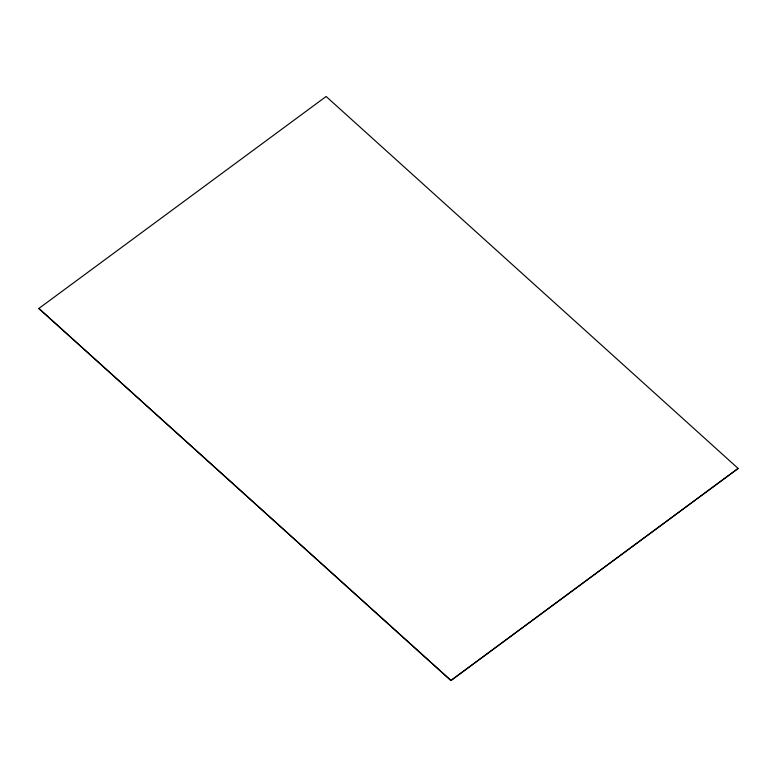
<?xml version="1.0" encoding="UTF-8"?>
<svg xmlns="http://www.w3.org/2000/svg" width="777" height="777" viewBox="0 0 777 777"><rect width="100%" height="100%" fill="white"/><g stroke="black" fill="none" stroke-linecap="round" stroke-linejoin="round"><path stroke-width="1.17" d="M38.85 308.469L326.136 96.484L738.15 468.453L450.942 680.516L38.85 308.469L450.942 680.477L738.092 468.453"/></g></svg>
